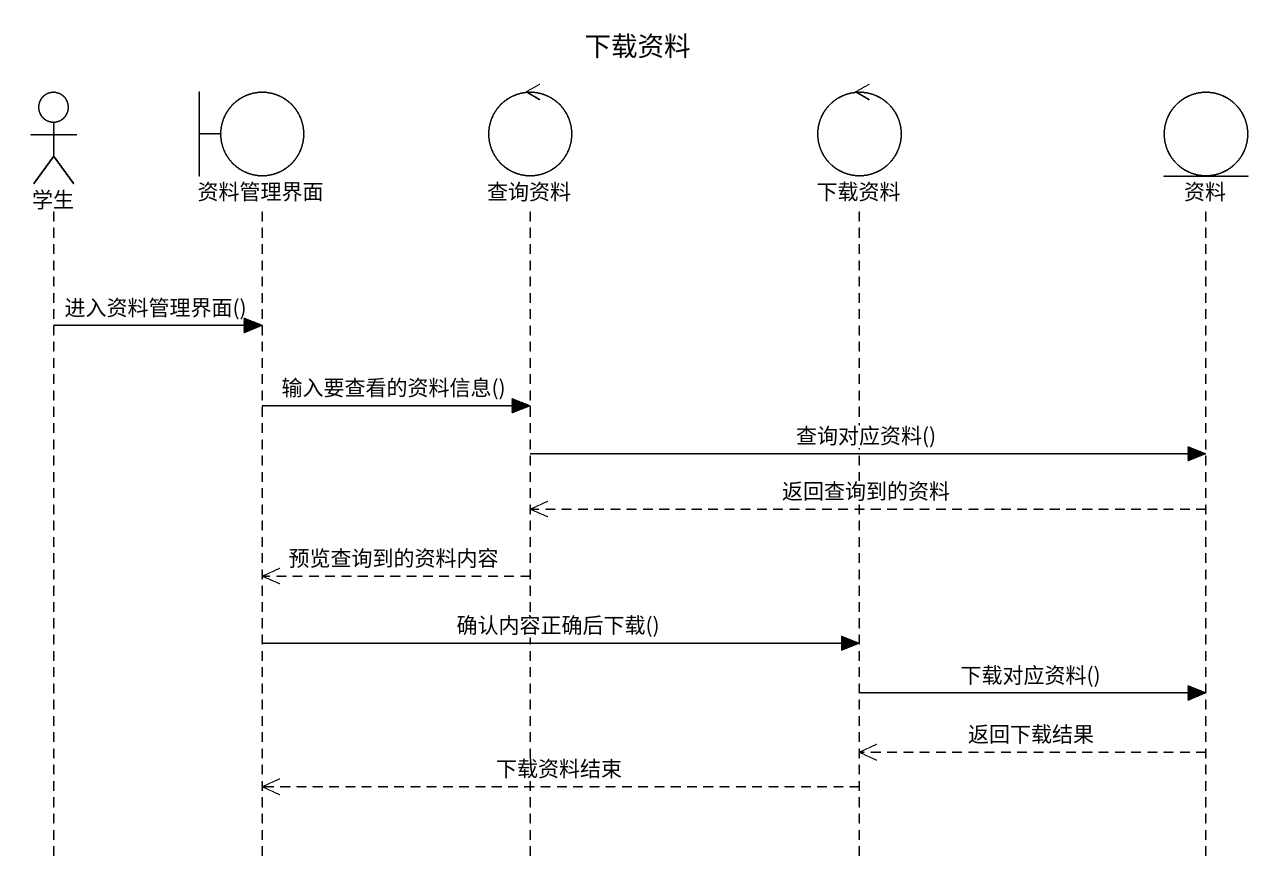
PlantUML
@startuml
title 下载资料
hide footbox
actor 学生
boundary 资料管理界面
control 查询资料
control 下载资料
entity 资料

学生 -> 资料管理界面 : 进入资料管理界面()
资料管理界面 -> 查询资料 : 输入要查看的资料信息()
查询资料 -> 资料 : 查询对应资料()
资料 -->> 查询资料 : 返回查询到的资料
查询资料 -->> 资料管理界面 : 预览查询到的资料内容
资料管理界面 -> 下载资料 : 确认内容正确后下载()
下载资料 -> 资料 : 下载对应资料()
资料 -->> 下载资料 : 返回下载结果
下载资料 -->> 资料管理界面 : 下载资料结束
@enduml
